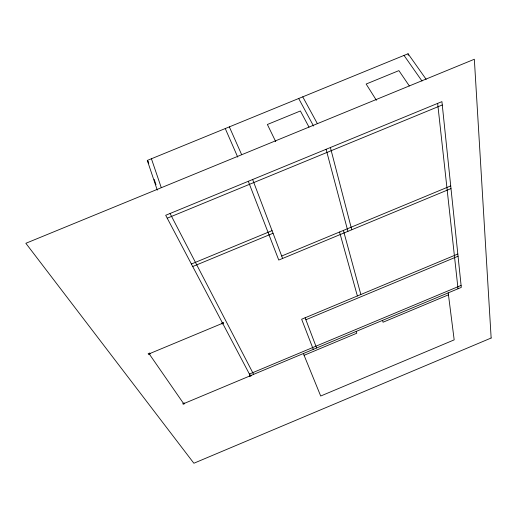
<?xml version="1.0" encoding="UTF-8"?>
<svg xmlns="http://www.w3.org/2000/svg" width="517" height="517" viewBox="0 0 517 517"><rect width="100%" height="100%" fill="white"/><g stroke="black" fill="none" stroke-linecap="round" stroke-linejoin="round"><path stroke-width="0.78" d="M249.407 374.056L461.093 285.41M304.093 355.302L356.775 333.232L356.226 331.397M448.459 294.826L383.032 322.233L382.574 320.366M222.62 323.248L149.167 353.835L183.671 403.674L461.3 287.394L441.925 101.629L165.698 215.285L250.306 375.762M457.816 254.028L301.644 319.235L313.296 349.382M305.89 319.758L458.049 256.219M281.687 256.018L450.714 185.907M450.992 188.589L278.76 260.051L248.309 181.293M191.393 264.013L272.052 230.647M192.712 266.52L273.054 233.27M167.23 218.187L442.274 104.983M426.157 79.334L408.068 53.755L147.306 160.438L157.271 190.146M404.029 55.409L421.995 81.04M409.341 85.938L398.904 70.616L366.146 84.038L376.408 100.304M148.133 161.808L147.306 160.438L148.78 163.307M302.755 96.841L317.348 123.589M298.684 98.508L313.535 126.012M309.004 127.111L300.383 110.974L267.379 124.494L275.729 141.619M170.061 213.489L253.627 374.373M229.348 126.872L241.646 154.654M225.257 128.546L237.742 157.116M303.369 353.538L320.702 396.028L454.178 339.869L448.213 292.874M252.645 179.509L282.612 258.455M305.133 317.774L316.604 347.993M151.423 158.751L161.259 187.639M154.195 179.373L155.985 184.705M339.553 232.017L357.383 295.957M343.404 230.42L360.86 294.509M326.098 149.29L347.922 231.351M330.402 147.513L351.754 229.761M408.068 53.755L408.288 55.351M437.653 103.387L458.03 288.764M491.15 338.015L193.875 463.245L25.85 243.294L474.341 59.255L491.15 338.015M184.117 403.066L182.779 403.628L183.231 404.275L184.563 403.719L184.117 403.066M250.79 375.142L249.459 375.704L249.821 376.382L251.152 375.827L250.79 375.142M149.633 353.13L148.159 353.744L148.702 354.533L150.176 353.919L149.633 353.13M223.131 322.53L221.67 323.138L222.103 323.965L223.57 323.351L223.131 322.53"/></g></svg>
